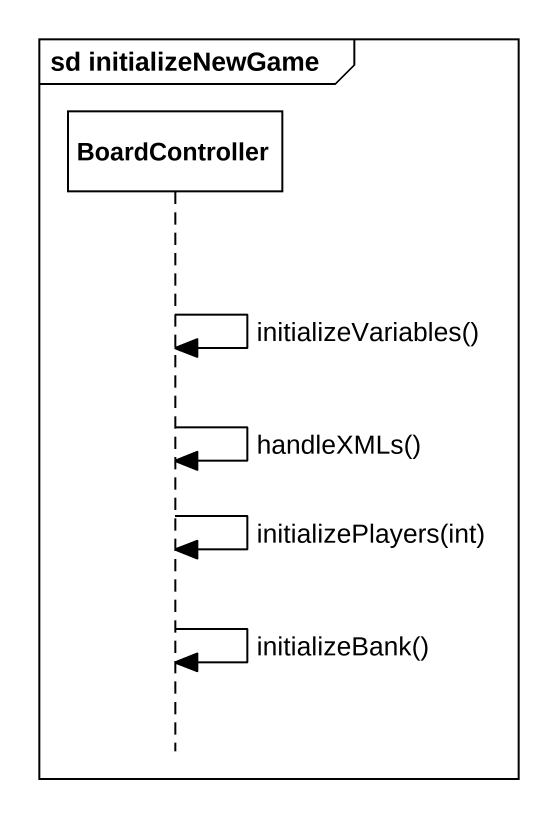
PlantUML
@startuml
mainframe sd initializeNewGame
hide footbox
participant BoardController

BoardController -> BoardController : initializeVariables()
BoardController -> BoardController : handleXMLs()
BoardController -> BoardController : initializePlayers(int)
BoardController -> BoardController : initializeBank()
@enduml
